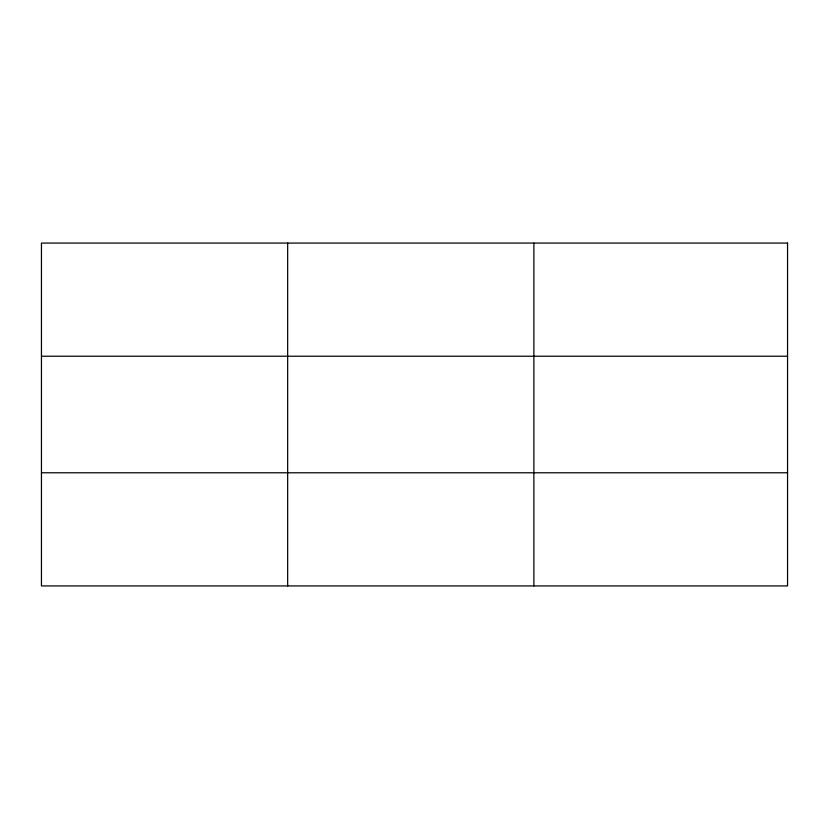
<?xml version="1.0" encoding="UTF-8"?>
<svg xmlns="http://www.w3.org/2000/svg" width="829" height="829" viewBox="0 0 829 829"><rect width="100%" height="100%" fill="white"/><g stroke="black" fill="none" stroke-linecap="round" stroke-linejoin="round"><path stroke-width="1.24" d="M287.663 585.927L287.663 243.073M533.876 585.927L533.876 243.073M41.45 356.221L787.55 356.221M41.45 472.779L787.55 472.779M787.55 243.073L787.55 585.927L41.45 585.927L41.45 243.073L787.55 243.073"/></g></svg>
